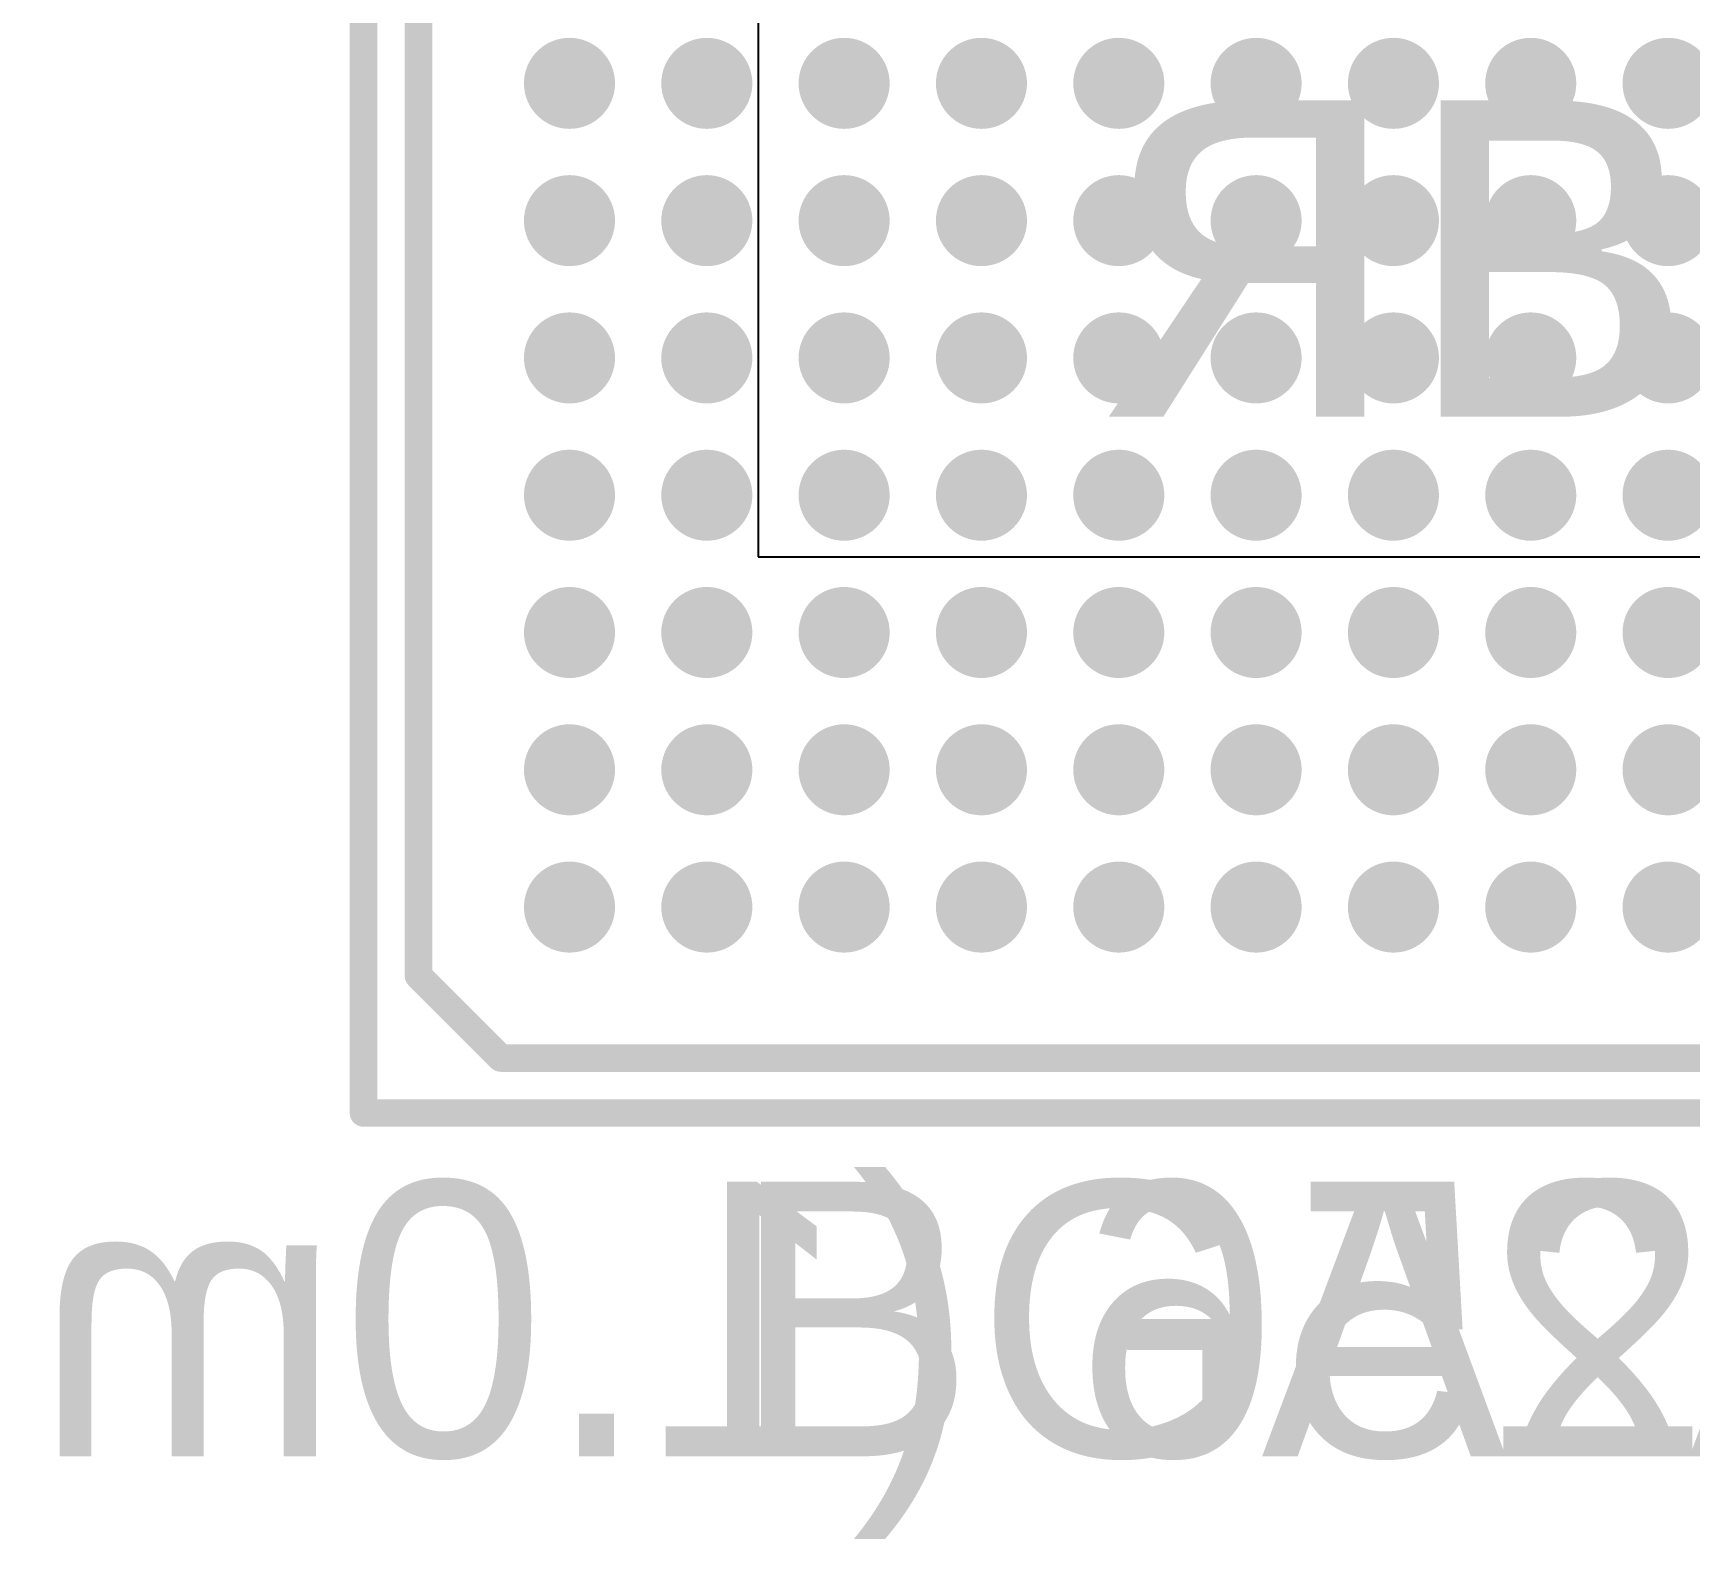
# Model space of a CAD drawing. Header units: millimetres. Extents: x 169 to 355, y 129 to 253.
# Drawn here: x 272.59 to 284.66, y 206.9 to 217.87 of the extents above; entities that cross this region are included whole.
import ezdxf

# ---------------------------------------------------------------- set-up
doc = ezdxf.new("R2010")
doc.units = ezdxf.units.MM
for name, color, linetype in [('BottomLayer', 5, 'Continuous'), ('BottomOverlay', 54, 'Continuous'), ('BottomPaste', 16, 'Continuous'), ('BottomSolder', 6, 'Continuous'), ('InternalPlane1', 76, 'Continuous'), ('Mechanical1', 6, 'Continuous'), ('Mechanical15', 56, 'Continuous'), ('TopLayer', 1, 'Continuous'), ('TopOverlay', 2, 'Continuous'), ('TopPaste', 8, 'Continuous'), ('TopSolder', 216, 'Continuous')]:
    doc.layers.add(name, color=color, linetype=linetype)

# ---------------------------------------------------------------- blocks, each defined once
blk = doc.blocks.new('BGA256_B_1378')
at = {"layer": 'BottomLayer', "const_width": 0.22999954}
for points in [[(-0.6149975, 7.500000239999999, 1), (-0.3850005, 7.500000239999999, 1)], [(0.38499034, 7.500000239999999, 1), (0.61498734, 7.500000239999999, 1)], [(1.3849985, 7.500000239999999, 1), (1.6149955, 7.500000239999999, 1)], [(2.38498634, 7.500000239999999, 1), (2.61498334, 7.500000239999999, 1)], [(3.3849945, 7.500000239999999, 1), (3.6149915, 7.500000239999999, 1)], [(4.38500266, 7.500000239999999, 1), (4.61499966, 7.500000239999999, 1)], [(5.3849905, 7.500000239999999, 1), (5.6149875, 7.500000239999999, 1)], [(6.38499866, 7.500000239999999, 1), (6.61499566, 7.500000239999999, 1)], [(7.384986499999999, 7.500000239999999, 1), (7.614983499999999, 7.500000239999999, 1)], [(-0.61500258, 6.4999997, 1), (-0.38500558, 6.4999997, 1)], [(0.38500558, 6.4999997, 1), (0.61500258, 6.4999997, 1)], [(1.38499342, 6.4999997, 1), (1.61499042, 6.4999997, 1)], [(2.38500158, 6.4999997, 1), (2.61499858, 6.4999997, 1)], [(3.38500974, 6.4999997, 1), (3.61500674, 6.4999997, 1)], [(4.384997579999999, 6.4999997, 1), (4.614994579999999, 6.4999997, 1)], [(5.38500574, 6.4999997, 1), (5.61500274, 6.4999997, 1)], [(6.38499358, 6.4999997, 1), (6.61499058, 6.4999997, 1)], [(7.38500174, 6.4999997, 1), (7.61499874, 6.4999997, 1)], [(-0.61500258, 5.49999916, 1), (-0.38500558, 5.49999916, 1)], [(0.38499542, 5.49999916, 1), (0.61499242, 5.49999916, 1)], [(1.38499342, 5.49999916, 1), (1.61499042, 5.49999916, 1)], [(2.38499142, 5.49999916, 1), (2.61498842, 5.49999916, 1)], [(3.38499958, 5.49999916, 1), (3.61499658, 5.49999916, 1)], [(4.38500774, 5.49999916, 1), (4.61500474, 5.49999916, 1)], [(5.38499558, 5.49999916, 1), (5.61499258, 5.49999916, 1)], [(6.385003739999999, 5.49999916, 1), (6.615000739999999, 5.49999916, 1)], [(7.384991579999999, 5.49999916, 1), (7.614988579999999, 5.49999916, 1)], [(-0.61500258, 4.50000116, 1), (-0.38500558, 4.50000116, 1)], [(0.38499542, 4.50000116, 1), (0.61499242, 4.50000116, 1)], [(1.38499342, 4.50000116, 1), (1.61499042, 4.50000116, 1)], [(2.38500158, 4.50000116, 1), (2.61499858, 4.50000116, 1)], [(3.38499958, 4.50000116, 1), (3.61499658, 4.50000116, 1)], [(4.384997579999999, 4.50000116, 1), (4.614994579999999, 4.50000116, 1)], [(5.38499558, 4.50000116, 1), (5.61499258, 4.50000116, 1)], [(6.38499358, 4.50000116, 1), (6.61499058, 4.50000116, 1)], [(7.384991579999999, 4.50000116, 1), (7.614988579999999, 4.50000116, 1)], [(-0.61499242, 3.50000062, 1), (-0.38499542, 3.50000062, 1)], [(0.38500558, 3.50000062, 1), (0.61500258, 3.50000062, 1)], [(1.38500358, 3.50000062, 1), (1.61500058, 3.50000062, 1)], [(2.38500158, 3.50000062, 1), (2.61499858, 3.50000062, 1)], [(3.38500974, 3.50000062, 1), (3.61500674, 3.50000062, 1)], [(4.38500774, 3.50000062, 1), (4.61500474, 3.50000062, 1)], [(5.38500574, 3.50000062, 1), (5.61500274, 3.50000062, 1)], [(6.385003739999999, 3.50000062, 1), (6.615000739999999, 3.50000062, 1)], [(7.38500174, 3.50000062, 1), (7.61499874, 3.50000062, 1)], [(-0.61499242, 2.50000008, 1), (-0.38499542, 2.50000008, 1)], [(0.38500558, 2.50000008, 1), (0.61500258, 2.50000008, 1)], [(1.38500358, 2.50000008, 1), (1.61500058, 2.50000008, 1)], [(2.38500158, 2.50000008, 1), (2.61499858, 2.50000008, 1)], [(3.38499958, 2.50000008, 1), (3.61499658, 2.50000008, 1)], [(4.38500774, 2.50000008, 1), (4.61500474, 2.50000008, 1)], [(5.38500574, 2.50000008, 1), (5.61500274, 2.50000008, 1)], [(6.385003739999999, 2.50000008, 1), (6.615000739999999, 2.50000008, 1)], [(7.38500174, 2.50000008, 1), (7.61499874, 2.50000008, 1)], [(-0.61500258, 1.49999954, 1), (-0.38500558, 1.49999954, 1)], [(0.38500558, 1.49999954, 1), (0.61500258, 1.49999954, 1)], [(1.38500358, 1.49999954, 1), (1.61500058, 1.49999954, 1)], [(2.38500158, 1.49999954, 1), (2.61499858, 1.49999954, 1)], [(3.38499958, 1.49999954, 1), (3.61499658, 1.49999954, 1)], [(4.384997579999999, 1.49999954, 1), (4.614994579999999, 1.49999954, 1)], [(5.38500574, 1.49999954, 1), (5.61500274, 1.49999954, 1)], [(6.385003739999999, 1.49999954, 1), (6.615000739999999, 1.49999954, 1)], [(7.38500174, 1.49999954, 1), (7.61499874, 1.49999954, 1)]]:
    blk.add_lwpolyline(points, format="xyb", close=True, dxfattribs=at)
at = {"layer": 'BottomOverlay', "const_width": 0.1999996}
for points in [[(7.999999239999999, 8.60000058), (-7.999999239999999, 8.60000058)], [(8.60000058, 7.999999239999999), (7.999999239999999, 8.60000058)], [(8.60000058, 7.999999239999999), (8.60000058, -7.999999239999999)]]:
    blk.add_lwpolyline(points, dxfattribs=at)
at = {"layer": 'BottomOverlay', "const_width": 0.0999998}
for points in [[(7.94999934, 8.60000058, 1), (8.049999139999999, 8.60000058, 1)], [(7.94999934, 8.60000058, 1), (8.049999139999999, 8.60000058, 1)], [(8.55000068, 7.999999239999999, 1), (8.65000048, 7.999999239999999, 1)], [(8.55000068, 7.999999239999999, 1), (8.65000048, 7.999999239999999, 1)]]:
    blk.add_lwpolyline(points, format="xyb", close=True, dxfattribs=at)
at = {"layer": 'BottomPaste', "const_width": 0.22999954}
for points in [[(-0.6149975, 7.500000239999999, 1), (-0.3850005, 7.500000239999999, 1)], [(0.38499034, 7.500000239999999, 1), (0.61498734, 7.500000239999999, 1)], [(1.3849985, 7.500000239999999, 1), (1.6149955, 7.500000239999999, 1)], [(2.38498634, 7.500000239999999, 1), (2.61498334, 7.500000239999999, 1)], [(3.3849945, 7.500000239999999, 1), (3.6149915, 7.500000239999999, 1)], [(4.38500266, 7.500000239999999, 1), (4.61499966, 7.500000239999999, 1)], [(5.3849905, 7.500000239999999, 1), (5.6149875, 7.500000239999999, 1)], [(6.38499866, 7.500000239999999, 1), (6.61499566, 7.500000239999999, 1)], [(7.384986499999999, 7.500000239999999, 1), (7.614983499999999, 7.500000239999999, 1)], [(-0.61500258, 6.4999997, 1), (-0.38500558, 6.4999997, 1)], [(0.38500558, 6.4999997, 1), (0.61500258, 6.4999997, 1)], [(1.38499342, 6.4999997, 1), (1.61499042, 6.4999997, 1)], [(2.38500158, 6.4999997, 1), (2.61499858, 6.4999997, 1)], [(3.38500974, 6.4999997, 1), (3.61500674, 6.4999997, 1)], [(4.384997579999999, 6.4999997, 1), (4.614994579999999, 6.4999997, 1)], [(5.38500574, 6.4999997, 1), (5.61500274, 6.4999997, 1)], [(6.38499358, 6.4999997, 1), (6.61499058, 6.4999997, 1)], [(7.38500174, 6.4999997, 1), (7.61499874, 6.4999997, 1)], [(-0.61500258, 5.49999916, 1), (-0.38500558, 5.49999916, 1)], [(0.38499542, 5.49999916, 1), (0.61499242, 5.49999916, 1)], [(1.38499342, 5.49999916, 1), (1.61499042, 5.49999916, 1)], [(2.38499142, 5.49999916, 1), (2.61498842, 5.49999916, 1)], [(3.38499958, 5.49999916, 1), (3.61499658, 5.49999916, 1)], [(4.38500774, 5.49999916, 1), (4.61500474, 5.49999916, 1)], [(5.38499558, 5.49999916, 1), (5.61499258, 5.49999916, 1)], [(6.385003739999999, 5.49999916, 1), (6.615000739999999, 5.49999916, 1)], [(7.384991579999999, 5.49999916, 1), (7.614988579999999, 5.49999916, 1)], [(-0.61500258, 4.50000116, 1), (-0.38500558, 4.50000116, 1)], [(0.38499542, 4.50000116, 1), (0.61499242, 4.50000116, 1)], [(1.38499342, 4.50000116, 1), (1.61499042, 4.50000116, 1)], [(2.38500158, 4.50000116, 1), (2.61499858, 4.50000116, 1)], [(3.38499958, 4.50000116, 1), (3.61499658, 4.50000116, 1)], [(4.384997579999999, 4.50000116, 1), (4.614994579999999, 4.50000116, 1)], [(5.38499558, 4.50000116, 1), (5.61499258, 4.50000116, 1)], [(6.38499358, 4.50000116, 1), (6.61499058, 4.50000116, 1)], [(7.384991579999999, 4.50000116, 1), (7.614988579999999, 4.50000116, 1)], [(-0.61499242, 3.50000062, 1), (-0.38499542, 3.50000062, 1)], [(0.38500558, 3.50000062, 1), (0.61500258, 3.50000062, 1)], [(1.38500358, 3.50000062, 1), (1.61500058, 3.50000062, 1)], [(2.38500158, 3.50000062, 1), (2.61499858, 3.50000062, 1)], [(3.38500974, 3.50000062, 1), (3.61500674, 3.50000062, 1)], [(4.38500774, 3.50000062, 1), (4.61500474, 3.50000062, 1)], [(5.38500574, 3.50000062, 1), (5.61500274, 3.50000062, 1)], [(6.385003739999999, 3.50000062, 1), (6.615000739999999, 3.50000062, 1)], [(7.38500174, 3.50000062, 1), (7.61499874, 3.50000062, 1)], [(-0.61499242, 2.50000008, 1), (-0.38499542, 2.50000008, 1)], [(0.38500558, 2.50000008, 1), (0.61500258, 2.50000008, 1)], [(1.38500358, 2.50000008, 1), (1.61500058, 2.50000008, 1)], [(2.38500158, 2.50000008, 1), (2.61499858, 2.50000008, 1)], [(3.38499958, 2.50000008, 1), (3.61499658, 2.50000008, 1)], [(4.38500774, 2.50000008, 1), (4.61500474, 2.50000008, 1)], [(5.38500574, 2.50000008, 1), (5.61500274, 2.50000008, 1)], [(6.385003739999999, 2.50000008, 1), (6.615000739999999, 2.50000008, 1)], [(7.38500174, 2.50000008, 1), (7.61499874, 2.50000008, 1)], [(-0.61500258, 1.49999954, 1), (-0.38500558, 1.49999954, 1)], [(0.38500558, 1.49999954, 1), (0.61500258, 1.49999954, 1)], [(1.38500358, 1.49999954, 1), (1.61500058, 1.49999954, 1)], [(2.38500158, 1.49999954, 1), (2.61499858, 1.49999954, 1)], [(3.38499958, 1.49999954, 1), (3.61499658, 1.49999954, 1)], [(4.384997579999999, 1.49999954, 1), (4.614994579999999, 1.49999954, 1)], [(5.38500574, 1.49999954, 1), (5.61500274, 1.49999954, 1)], [(6.385003739999999, 1.49999954, 1), (6.615000739999999, 1.49999954, 1)], [(7.38500174, 1.49999954, 1), (7.61499874, 1.49999954, 1)]]:
    blk.add_lwpolyline(points, format="xyb", close=True, dxfattribs=at)
at = {"layer": 'BottomSolder', "const_width": 0.33159954}
for points in [[(-0.6657974999999999, 7.500000239999999, 1), (-0.3342005, 7.500000239999999, 1)], [(0.33419034, 7.500000239999999, 1), (0.66578734, 7.500000239999999, 1)], [(1.3341985, 7.500000239999999, 1), (1.6657955, 7.500000239999999, 1)], [(2.33418634, 7.500000239999999, 1), (2.66578334, 7.500000239999999, 1)], [(3.3341945, 7.500000239999999, 1), (3.6657915, 7.500000239999999, 1)], [(4.33420266, 7.500000239999999, 1), (4.665799659999999, 7.500000239999999, 1)], [(5.3341905, 7.500000239999999, 1), (5.6657875, 7.500000239999999, 1)], [(6.334198659999999, 7.500000239999999, 1), (6.66579566, 7.500000239999999, 1)], [(7.334186499999999, 7.500000239999999, 1), (7.6657835, 7.500000239999999, 1)], [(-0.6658025799999999, 6.4999997, 1), (-0.33420558, 6.4999997, 1)], [(0.33420558, 6.4999997, 1), (0.6658025799999999, 6.4999997, 1)], [(1.33419342, 6.4999997, 1), (1.66579042, 6.4999997, 1)], [(2.33420158, 6.4999997, 1), (2.66579858, 6.4999997, 1)], [(3.33420974, 6.4999997, 1), (3.66580674, 6.4999997, 1)], [(4.33419758, 6.4999997, 1), (4.66579458, 6.4999997, 1)], [(5.33420574, 6.4999997, 1), (5.665802739999999, 6.4999997, 1)], [(6.33419358, 6.4999997, 1), (6.665790579999999, 6.4999997, 1)], [(7.334201739999999, 6.4999997, 1), (7.66579874, 6.4999997, 1)], [(-0.6658025799999999, 5.49999916, 1), (-0.33420558, 5.49999916, 1)], [(0.33419542, 5.49999916, 1), (0.6657924199999999, 5.49999916, 1)], [(1.33419342, 5.49999916, 1), (1.66579042, 5.49999916, 1)], [(2.33419142, 5.49999916, 1), (2.66578842, 5.49999916, 1)], [(3.33419958, 5.49999916, 1), (3.66579658, 5.49999916, 1)], [(4.33420774, 5.49999916, 1), (4.66580474, 5.49999916, 1)], [(5.334195579999999, 5.49999916, 1), (5.66579258, 5.49999916, 1)], [(6.33420374, 5.49999916, 1), (6.66580074, 5.49999916, 1)], [(7.33419158, 5.49999916, 1), (7.665788579999999, 5.49999916, 1)], [(-0.6658025799999999, 4.50000116, 1), (-0.33420558, 4.50000116, 1)], [(0.33419542, 4.50000116, 1), (0.6657924199999999, 4.50000116, 1)], [(1.33419342, 4.50000116, 1), (1.66579042, 4.50000116, 1)], [(2.33420158, 4.50000116, 1), (2.66579858, 4.50000116, 1)], [(3.33419958, 4.50000116, 1), (3.66579658, 4.50000116, 1)], [(4.33419758, 4.50000116, 1), (4.66579458, 4.50000116, 1)], [(5.334195579999999, 4.50000116, 1), (5.66579258, 4.50000116, 1)], [(6.33419358, 4.50000116, 1), (6.665790579999999, 4.50000116, 1)], [(7.33419158, 4.50000116, 1), (7.665788579999999, 4.50000116, 1)], [(-0.6657924199999999, 3.50000062, 1), (-0.33419542, 3.50000062, 1)], [(0.33420558, 3.50000062, 1), (0.6658025799999999, 3.50000062, 1)], [(1.33420358, 3.50000062, 1), (1.66580058, 3.50000062, 1)], [(2.33420158, 3.50000062, 1), (2.66579858, 3.50000062, 1)], [(3.33420974, 3.50000062, 1), (3.66580674, 3.50000062, 1)], [(4.33420774, 3.50000062, 1), (4.66580474, 3.50000062, 1)], [(5.33420574, 3.50000062, 1), (5.665802739999999, 3.50000062, 1)], [(6.33420374, 3.50000062, 1), (6.66580074, 3.50000062, 1)], [(7.334201739999999, 3.50000062, 1), (7.66579874, 3.50000062, 1)], [(-0.6657924199999999, 2.50000008, 1), (-0.33419542, 2.50000008, 1)], [(0.33420558, 2.50000008, 1), (0.6658025799999999, 2.50000008, 1)], [(1.33420358, 2.50000008, 1), (1.66580058, 2.50000008, 1)], [(2.33420158, 2.50000008, 1), (2.66579858, 2.50000008, 1)], [(3.33419958, 2.50000008, 1), (3.66579658, 2.50000008, 1)], [(4.33420774, 2.50000008, 1), (4.66580474, 2.50000008, 1)], [(5.33420574, 2.50000008, 1), (5.665802739999999, 2.50000008, 1)], [(6.33420374, 2.50000008, 1), (6.66580074, 2.50000008, 1)], [(7.334201739999999, 2.50000008, 1), (7.66579874, 2.50000008, 1)], [(-0.6658025799999999, 1.49999954, 1), (-0.33420558, 1.49999954, 1)], [(0.33420558, 1.49999954, 1), (0.6658025799999999, 1.49999954, 1)], [(1.33420358, 1.49999954, 1), (1.66580058, 1.49999954, 1)], [(2.33420158, 1.49999954, 1), (2.66579858, 1.49999954, 1)], [(3.33419958, 1.49999954, 1), (3.66579658, 1.49999954, 1)], [(4.33419758, 1.49999954, 1), (4.66579458, 1.49999954, 1)], [(5.33420574, 1.49999954, 1), (5.665802739999999, 1.49999954, 1)], [(6.33420374, 1.49999954, 1), (6.66580074, 1.49999954, 1)], [(7.334201739999999, 1.49999954, 1), (7.66579874, 1.49999954, 1)]]:
    blk.add_lwpolyline(points, format="xyb", close=True, dxfattribs=at)
at = {"layer": 'Mechanical1', "const_width": 0.1999996}
for points in [[(7.999999239999999, 8.60000058), (-7.999999239999999, 8.60000058)], [(8.60000058, 7.999999239999999), (7.999999239999999, 8.60000058)], [(8.60000058, 7.999999239999999), (8.60000058, -7.999999239999999)]]:
    blk.add_lwpolyline(points, dxfattribs=at)
at = {"layer": 'Mechanical1', "const_width": 0.0999998}
for points in [[(7.94999934, 8.60000058, 1), (8.049999139999999, 8.60000058, 1)], [(7.94999934, 8.60000058, 1), (8.049999139999999, 8.60000058, 1)], [(8.55000068, 7.999999239999999, 1), (8.65000048, 7.999999239999999, 1)], [(8.55000068, 7.999999239999999, 1), (8.65000048, 7.999999239999999, 1)]]:
    blk.add_lwpolyline(points, format="xyb", close=True, dxfattribs=at)
at = {"layer": 'Mechanical15', "const_width": 0.1999996}
for points in [[(8.99999978, 8.99999978), (-8.99999978, 8.99999978)], [(8.99999978, 8.99999978), (8.99999978, -8.99999978)]]:
    blk.add_lwpolyline(points, dxfattribs=at)
at = {"layer": 'Mechanical15', "const_width": 0.0999998}
blk.add_lwpolyline([(8.94999988, 8.99999978, 1), (9.049999679999999, 8.99999978, 1)], format="xyb", close=True, dxfattribs=at)
blk.add_lwpolyline([(8.94999988, 8.99999978, 1), (9.049999679999999, 8.99999978, 1)], format="xyb", close=True, dxfattribs=at)
blk = doc.blocks.new('BGA256_1607')
at = {"layer": 'Mechanical1', "const_width": 0.1999996}
for points in [[(-8.60000058, -7.999999239999999), (-8.60000058, 8.59997772)], [(-8.60000058, -7.999999239999999), (-7.999999239999999, -8.60000058)], [(-7.999999239999999, -8.60000058), (7.999999239999999, -8.60000058)]]:
    blk.add_lwpolyline(points, dxfattribs=at)
at = {"layer": 'Mechanical1', "const_width": 0.0999998}
for points in [[(-8.65000048, -7.999999239999999, 1), (-8.55000068, -7.999999239999999, 1)], [(-8.65000048, -7.999999239999999, 1), (-8.55000068, -7.999999239999999, 1)], [(-8.049999139999999, -8.60000058, 1), (-7.94999934, -8.60000058, 1)], [(-8.049999139999999, -8.60000058, 1), (-7.94999934, -8.60000058, 1)]]:
    blk.add_lwpolyline(points, format="xyb", close=True, dxfattribs=at)
at = {"layer": 'Mechanical15', "const_width": 0.1999996}
for points in [[(-8.99999978, -8.99999978), (-8.99999978, 8.99999978)], [(-8.99999978, -8.99999978), (8.99999978, -8.99999978)]]:
    blk.add_lwpolyline(points, dxfattribs=at)
at = {"layer": 'Mechanical15', "const_width": 0.0999998}
blk.add_lwpolyline([(-9.049999679999999, -8.99999978, 1), (-8.94999988, -8.99999978, 1)], format="xyb", close=True, dxfattribs=at)
blk.add_lwpolyline([(-9.049999679999999, -8.99999978, 1), (-8.94999988, -8.99999978, 1)], format="xyb", close=True, dxfattribs=at)
at = {"layer": 'TopLayer', "const_width": 0.22999954}
for points in [[(-7.61499874, -1.49999954, 1), (-7.38500174, -1.49999954, 1)], [(-6.615000739999999, -1.49999954, 1), (-6.385003739999999, -1.49999954, 1)], [(-5.61500274, -1.49999954, 1), (-5.38500574, -1.49999954, 1)], [(-4.614994579999999, -1.49999954, 1), (-4.384997579999999, -1.49999954, 1)], [(-3.61499658, -1.49999954, 1), (-3.38499958, -1.49999954, 1)], [(-2.61499858, -1.49999954, 1), (-2.38500158, -1.49999954, 1)], [(-1.61500058, -1.49999954, 1), (-1.38500358, -1.49999954, 1)], [(-0.61500258, -1.49999954, 1), (-0.38500558, -1.49999954, 1)], [(0.38500558, -1.49999954, 1), (0.61500258, -1.49999954, 1)], [(-7.61499874, -2.50000008, 1), (-7.38500174, -2.50000008, 1)], [(-6.615000739999999, -2.50000008, 1), (-6.385003739999999, -2.50000008, 1)], [(-5.61499258, -2.50000008, 1), (-5.38499558, -2.50000008, 1)], [(-4.614994579999999, -2.50000008, 1), (-4.384997579999999, -2.50000008, 1)], [(-3.61499658, -2.50000008, 1), (-3.38499958, -2.50000008, 1)], [(-2.61499858, -2.50000008, 1), (-2.38500158, -2.50000008, 1)], [(-1.61500058, -2.50000008, 1), (-1.38500358, -2.50000008, 1)], [(-0.61499242, -2.50000008, 1), (-0.38499542, -2.50000008, 1)], [(0.38500558, -2.50000008, 1), (0.61500258, -2.50000008, 1)], [(-7.61499874, -3.50000062, 1), (-7.38500174, -3.50000062, 1)], [(-6.61499058, -3.50000062, 1), (-6.38499358, -3.50000062, 1)], [(-5.61499258, -3.50000062, 1), (-5.38499558, -3.50000062, 1)], [(-4.614994579999999, -3.50000062, 1), (-4.384997579999999, -3.50000062, 1)], [(-3.61499658, -3.50000062, 1), (-3.38499958, -3.50000062, 1)], [(-2.61499858, -3.50000062, 1), (-2.38500158, -3.50000062, 1)], [(-1.61499042, -3.50000062, 1), (-1.38499342, -3.50000062, 1)], [(-0.61499242, -3.50000062, 1), (-0.38499542, -3.50000062, 1)], [(0.38500558, -3.50000062, 1), (0.61500258, -3.50000062, 1)], [(-7.61499874, -4.50000116, 1), (-7.38500174, -4.50000116, 1)], [(-6.615000739999999, -4.50000116, 1), (-6.385003739999999, -4.50000116, 1)], [(-5.61500274, -4.50000116, 1), (-5.38500574, -4.50000116, 1)], [(-4.61500474, -4.50000116, 1), (-4.38500774, -4.50000116, 1)], [(-3.61500674, -4.50000116, 1), (-3.38500974, -4.50000116, 1)], [(-2.61499858, -4.50000116, 1), (-2.38500158, -4.50000116, 1)], [(-1.61500058, -4.50000116, 1), (-1.38500358, -4.50000116, 1)], [(-0.61500258, -4.50000116, 1), (-0.38500558, -4.50000116, 1)], [(0.38499542, -4.50000116, 1), (0.61499242, -4.50000116, 1)], [(-7.61499874, -5.49999916, 1), (-7.38500174, -5.49999916, 1)], [(-6.615000739999999, -5.49999916, 1), (-6.385003739999999, -5.49999916, 1)], [(-5.61500274, -5.49999916, 1), (-5.38500574, -5.49999916, 1)], [(-4.61500474, -5.49999916, 1), (-4.38500774, -5.49999916, 1)], [(-3.61500674, -5.49999916, 1), (-3.38500974, -5.49999916, 1)], [(-2.61499858, -5.49999916, 1), (-2.38500158, -5.49999916, 1)], [(-1.61500058, -5.49999916, 1), (-1.38500358, -5.49999916, 1)], [(-0.61500258, -5.49999916, 1), (-0.38500558, -5.49999916, 1)], [(0.38499542, -5.49999916, 1), (0.61499242, -5.49999916, 1)], [(-7.61499874, -6.4999997, 1), (-7.38500174, -6.4999997, 1)], [(-6.61499058, -6.4999997, 1), (-6.38499358, -6.4999997, 1)], [(-5.61500274, -6.4999997, 1), (-5.38500574, -6.4999997, 1)], [(-4.614994579999999, -6.4999997, 1), (-4.384997579999999, -6.4999997, 1)], [(-3.61500674, -6.4999997, 1), (-3.38500974, -6.4999997, 1)], [(-2.61499858, -6.4999997, 1), (-2.38500158, -6.4999997, 1)], [(-1.61499042, -6.4999997, 1), (-1.38499342, -6.4999997, 1)], [(-0.61500258, -6.4999997, 1), (-0.38500558, -6.4999997, 1)], [(0.38500558, -6.4999997, 1), (0.61500258, -6.4999997, 1)], [(-7.61501398, -7.500000239999999, 1), (-7.38501698, -7.500000239999999, 1)], [(-6.615005819999999, -7.500000239999999, 1), (-6.385008819999999, -7.500000239999999, 1)], [(-5.614997659999999, -7.500000239999999, 1), (-5.385000659999999, -7.500000239999999, 1)], [(-4.61500982, -7.500000239999999, 1), (-4.38501282, -7.500000239999999, 1)], [(-3.61500166, -7.500000239999999, 1), (-3.38500466, -7.500000239999999, 1)], [(-2.61501382, -7.500000239999999, 1), (-2.38501682, -7.500000239999999, 1)], [(-1.61500566, -7.500000239999999, 1), (-1.38500866, -7.500000239999999, 1)], [(-0.6149975, -7.500000239999999, 1), (-0.3850005, -7.500000239999999, 1)], [(0.38499034, -7.500000239999999, 1), (0.61498734, -7.500000239999999, 1)]]:
    blk.add_lwpolyline(points, format="xyb", close=True, dxfattribs=at)
at = {"layer": 'TopOverlay', "const_width": 0.1999996}
for points in [[(-8.60000058, -7.999999239999999), (-8.60000058, 8.60000058)], [(-8.60000058, -7.999999239999999), (-7.999999239999999, -8.60000058)], [(-7.999999239999999, -8.60000058), (7.999999239999999, -8.60000058)]]:
    blk.add_lwpolyline(points, dxfattribs=at)
at = {"layer": 'TopOverlay', "const_width": 0.0999998}
for points in [[(-8.65000048, -7.999999239999999, 1), (-8.55000068, -7.999999239999999, 1)], [(-8.65000048, -7.999999239999999, 1), (-8.55000068, -7.999999239999999, 1)], [(-8.049999139999999, -8.60000058, 1), (-7.94999934, -8.60000058, 1)], [(-8.049999139999999, -8.60000058, 1), (-7.94999934, -8.60000058, 1)]]:
    blk.add_lwpolyline(points, format="xyb", close=True, dxfattribs=at)
at = {"layer": 'TopPaste', "const_width": 0.22999954}
for points in [[(-7.61499874, -1.49999954, 1), (-7.38500174, -1.49999954, 1)], [(-6.615000739999999, -1.49999954, 1), (-6.385003739999999, -1.49999954, 1)], [(-5.61500274, -1.49999954, 1), (-5.38500574, -1.49999954, 1)], [(-4.614994579999999, -1.49999954, 1), (-4.384997579999999, -1.49999954, 1)], [(-3.61499658, -1.49999954, 1), (-3.38499958, -1.49999954, 1)], [(-2.61499858, -1.49999954, 1), (-2.38500158, -1.49999954, 1)], [(-1.61500058, -1.49999954, 1), (-1.38500358, -1.49999954, 1)], [(-0.61500258, -1.49999954, 1), (-0.38500558, -1.49999954, 1)], [(0.38500558, -1.49999954, 1), (0.61500258, -1.49999954, 1)], [(-7.61499874, -2.50000008, 1), (-7.38500174, -2.50000008, 1)], [(-6.615000739999999, -2.50000008, 1), (-6.385003739999999, -2.50000008, 1)], [(-5.61499258, -2.50000008, 1), (-5.38499558, -2.50000008, 1)], [(-4.614994579999999, -2.50000008, 1), (-4.384997579999999, -2.50000008, 1)], [(-3.61499658, -2.50000008, 1), (-3.38499958, -2.50000008, 1)], [(-2.61499858, -2.50000008, 1), (-2.38500158, -2.50000008, 1)], [(-1.61500058, -2.50000008, 1), (-1.38500358, -2.50000008, 1)], [(-0.61499242, -2.50000008, 1), (-0.38499542, -2.50000008, 1)], [(0.38500558, -2.50000008, 1), (0.61500258, -2.50000008, 1)], [(-7.61499874, -3.50000062, 1), (-7.38500174, -3.50000062, 1)], [(-6.61499058, -3.50000062, 1), (-6.38499358, -3.50000062, 1)], [(-5.61499258, -3.50000062, 1), (-5.38499558, -3.50000062, 1)], [(-4.614994579999999, -3.50000062, 1), (-4.384997579999999, -3.50000062, 1)], [(-3.61499658, -3.50000062, 1), (-3.38499958, -3.50000062, 1)], [(-2.61499858, -3.50000062, 1), (-2.38500158, -3.50000062, 1)], [(-1.61499042, -3.50000062, 1), (-1.38499342, -3.50000062, 1)], [(-0.61499242, -3.50000062, 1), (-0.38499542, -3.50000062, 1)], [(0.38500558, -3.50000062, 1), (0.61500258, -3.50000062, 1)], [(-7.61499874, -4.50000116, 1), (-7.38500174, -4.50000116, 1)], [(-6.615000739999999, -4.50000116, 1), (-6.385003739999999, -4.50000116, 1)], [(-5.61500274, -4.50000116, 1), (-5.38500574, -4.50000116, 1)], [(-4.61500474, -4.50000116, 1), (-4.38500774, -4.50000116, 1)], [(-3.61500674, -4.50000116, 1), (-3.38500974, -4.50000116, 1)], [(-2.61499858, -4.50000116, 1), (-2.38500158, -4.50000116, 1)], [(-1.61500058, -4.50000116, 1), (-1.38500358, -4.50000116, 1)], [(-0.61500258, -4.50000116, 1), (-0.38500558, -4.50000116, 1)], [(0.38499542, -4.50000116, 1), (0.61499242, -4.50000116, 1)], [(-7.61499874, -5.49999916, 1), (-7.38500174, -5.49999916, 1)], [(-6.615000739999999, -5.49999916, 1), (-6.385003739999999, -5.49999916, 1)], [(-5.61500274, -5.49999916, 1), (-5.38500574, -5.49999916, 1)], [(-4.61500474, -5.49999916, 1), (-4.38500774, -5.49999916, 1)], [(-3.61500674, -5.49999916, 1), (-3.38500974, -5.49999916, 1)], [(-2.61499858, -5.49999916, 1), (-2.38500158, -5.49999916, 1)], [(-1.61500058, -5.49999916, 1), (-1.38500358, -5.49999916, 1)], [(-0.61500258, -5.49999916, 1), (-0.38500558, -5.49999916, 1)], [(0.38499542, -5.49999916, 1), (0.61499242, -5.49999916, 1)], [(-7.61499874, -6.4999997, 1), (-7.38500174, -6.4999997, 1)], [(-6.61499058, -6.4999997, 1), (-6.38499358, -6.4999997, 1)], [(-5.61500274, -6.4999997, 1), (-5.38500574, -6.4999997, 1)], [(-4.614994579999999, -6.4999997, 1), (-4.384997579999999, -6.4999997, 1)], [(-3.61500674, -6.4999997, 1), (-3.38500974, -6.4999997, 1)], [(-2.61499858, -6.4999997, 1), (-2.38500158, -6.4999997, 1)], [(-1.61499042, -6.4999997, 1), (-1.38499342, -6.4999997, 1)], [(-0.61500258, -6.4999997, 1), (-0.38500558, -6.4999997, 1)], [(0.38500558, -6.4999997, 1), (0.61500258, -6.4999997, 1)], [(-7.61501398, -7.500000239999999, 1), (-7.38501698, -7.500000239999999, 1)], [(-6.615005819999999, -7.500000239999999, 1), (-6.385008819999999, -7.500000239999999, 1)], [(-5.614997659999999, -7.500000239999999, 1), (-5.385000659999999, -7.500000239999999, 1)], [(-4.61500982, -7.500000239999999, 1), (-4.38501282, -7.500000239999999, 1)], [(-3.61500166, -7.500000239999999, 1), (-3.38500466, -7.500000239999999, 1)], [(-2.61501382, -7.500000239999999, 1), (-2.38501682, -7.500000239999999, 1)], [(-1.61500566, -7.500000239999999, 1), (-1.38500866, -7.500000239999999, 1)], [(-0.6149975, -7.500000239999999, 1), (-0.3850005, -7.500000239999999, 1)], [(0.38499034, -7.500000239999999, 1), (0.61498734, -7.500000239999999, 1)]]:
    blk.add_lwpolyline(points, format="xyb", close=True, dxfattribs=at)
at = {"layer": 'TopSolder', "const_width": 0.33159954}
for points in [[(-7.66579874, -1.49999954, 1), (-7.334201739999999, -1.49999954, 1)], [(-6.66580074, -1.49999954, 1), (-6.33420374, -1.49999954, 1)], [(-5.665802739999999, -1.49999954, 1), (-5.33420574, -1.49999954, 1)], [(-4.66579458, -1.49999954, 1), (-4.33419758, -1.49999954, 1)], [(-3.66579658, -1.49999954, 1), (-3.33419958, -1.49999954, 1)], [(-2.66579858, -1.49999954, 1), (-2.33420158, -1.49999954, 1)], [(-1.66580058, -1.49999954, 1), (-1.33420358, -1.49999954, 1)], [(-0.6658025799999999, -1.49999954, 1), (-0.33420558, -1.49999954, 1)], [(0.33420558, -1.49999954, 1), (0.6658025799999999, -1.49999954, 1)], [(-7.66579874, -2.50000008, 1), (-7.334201739999999, -2.50000008, 1)], [(-6.66580074, -2.50000008, 1), (-6.33420374, -2.50000008, 1)], [(-5.66579258, -2.50000008, 1), (-5.334195579999999, -2.50000008, 1)], [(-4.66579458, -2.50000008, 1), (-4.33419758, -2.50000008, 1)], [(-3.66579658, -2.50000008, 1), (-3.33419958, -2.50000008, 1)], [(-2.66579858, -2.50000008, 1), (-2.33420158, -2.50000008, 1)], [(-1.66580058, -2.50000008, 1), (-1.33420358, -2.50000008, 1)], [(-0.6657924199999999, -2.50000008, 1), (-0.33419542, -2.50000008, 1)], [(0.33420558, -2.50000008, 1), (0.6658025799999999, -2.50000008, 1)], [(-7.66579874, -3.50000062, 1), (-7.334201739999999, -3.50000062, 1)], [(-6.665790579999999, -3.50000062, 1), (-6.33419358, -3.50000062, 1)], [(-5.66579258, -3.50000062, 1), (-5.334195579999999, -3.50000062, 1)], [(-4.66579458, -3.50000062, 1), (-4.33419758, -3.50000062, 1)], [(-3.66579658, -3.50000062, 1), (-3.33419958, -3.50000062, 1)], [(-2.66579858, -3.50000062, 1), (-2.33420158, -3.50000062, 1)], [(-1.66579042, -3.50000062, 1), (-1.33419342, -3.50000062, 1)], [(-0.6657924199999999, -3.50000062, 1), (-0.33419542, -3.50000062, 1)], [(0.33420558, -3.50000062, 1), (0.6658025799999999, -3.50000062, 1)], [(-7.66579874, -4.50000116, 1), (-7.334201739999999, -4.50000116, 1)], [(-6.66580074, -4.50000116, 1), (-6.33420374, -4.50000116, 1)], [(-5.665802739999999, -4.50000116, 1), (-5.33420574, -4.50000116, 1)], [(-4.66580474, -4.50000116, 1), (-4.33420774, -4.50000116, 1)], [(-3.66580674, -4.50000116, 1), (-3.33420974, -4.50000116, 1)], [(-2.66579858, -4.50000116, 1), (-2.33420158, -4.50000116, 1)], [(-1.66580058, -4.50000116, 1), (-1.33420358, -4.50000116, 1)], [(-0.6658025799999999, -4.50000116, 1), (-0.33420558, -4.50000116, 1)], [(0.33419542, -4.50000116, 1), (0.6657924199999999, -4.50000116, 1)], [(-7.66579874, -5.49999916, 1), (-7.334201739999999, -5.49999916, 1)], [(-6.66580074, -5.49999916, 1), (-6.33420374, -5.49999916, 1)], [(-5.665802739999999, -5.49999916, 1), (-5.33420574, -5.49999916, 1)], [(-4.66580474, -5.49999916, 1), (-4.33420774, -5.49999916, 1)], [(-3.66580674, -5.49999916, 1), (-3.33420974, -5.49999916, 1)], [(-2.66579858, -5.49999916, 1), (-2.33420158, -5.49999916, 1)], [(-1.66580058, -5.49999916, 1), (-1.33420358, -5.49999916, 1)], [(-0.6658025799999999, -5.49999916, 1), (-0.33420558, -5.49999916, 1)], [(0.33419542, -5.49999916, 1), (0.6657924199999999, -5.49999916, 1)], [(-7.66579874, -6.4999997, 1), (-7.334201739999999, -6.4999997, 1)], [(-6.665790579999999, -6.4999997, 1), (-6.33419358, -6.4999997, 1)], [(-5.665802739999999, -6.4999997, 1), (-5.33420574, -6.4999997, 1)], [(-4.66579458, -6.4999997, 1), (-4.33419758, -6.4999997, 1)], [(-3.66580674, -6.4999997, 1), (-3.33420974, -6.4999997, 1)], [(-2.66579858, -6.4999997, 1), (-2.33420158, -6.4999997, 1)], [(-1.66579042, -6.4999997, 1), (-1.33419342, -6.4999997, 1)], [(-0.6658025799999999, -6.4999997, 1), (-0.33420558, -6.4999997, 1)], [(0.33420558, -6.4999997, 1), (0.6658025799999999, -6.4999997, 1)], [(-7.665813979999999, -7.500000239999999, 1), (-7.33421698, -7.500000239999999, 1)], [(-6.665805819999999, -7.500000239999999, 1), (-6.33420882, -7.500000239999999, 1)], [(-5.66579766, -7.500000239999999, 1), (-5.33420066, -7.500000239999999, 1)], [(-4.66580982, -7.500000239999999, 1), (-4.334212819999999, -7.500000239999999, 1)], [(-3.66580166, -7.500000239999999, 1), (-3.33420466, -7.500000239999999, 1)], [(-2.66581382, -7.500000239999999, 1), (-2.33421682, -7.500000239999999, 1)], [(-1.66580566, -7.500000239999999, 1), (-1.33420866, -7.500000239999999, 1)], [(-0.6657974999999999, -7.500000239999999, 1), (-0.3342005, -7.500000239999999, 1)], [(0.33419034, -7.500000239999999, 1), (0.66578734, -7.500000239999999, 1)]]:
    blk.add_lwpolyline(points, format="xyb", close=True, dxfattribs=at)

msp = doc.modelspace()

# ---------------------------------------------------------------- linework, layer by layer
at = {"layer": 'InternalPlane1'}
for p, q in [((277.87499924, 224.49999804), (277.87499924, 214.04999862)), ((277.87499924, 214.04999862), (290.04999902, 214.04999862))]:
    msp.add_line(p, q, dxfattribs=at)

# ---------------------------------------------------------------- block references
msp.add_blockref('BGA256_1607', (284.00000096, 218.99999888))
at = {"rotation": 180}
msp.add_blockref('BGA256_B_1378', (284.00000096, 218.99999888), dxfattribs=at)

# ---------------------------------------------------------------- texts
at = {"layer": 'BottomLayer', "text_generation_flag": 2}
msp.add_text('BGA256 (1.0mm)', height=2.00000108, dxfattribs=at).set_placement((290.30000106, 207.49999902))
at = {"layer": 'BottomSolder', "text_generation_flag": 2}
msp.add_text('BGA256 (1.0mm)', height=2.00000108, dxfattribs=at).set_placement((290.30000106, 207.49999902))
at = {"layer": 'InternalPlane1'}
msp.add_text('явным', height=2.99999908, dxfattribs=at).set_placement((280.39366832, 215.07152566))
at = {"layer": 'TopLayer'}
msp.add_text('BGA256 (1.0mm)', height=2.00000108, dxfattribs=at).set_placement((277.67499964, 207.49999902))
at = {"layer": 'TopSolder'}
msp.add_text('BGA256 (1.0mm)', height=2.00000108, dxfattribs=at).set_placement((277.67499964, 207.49999902))

doc.saveas('drawing.dxf')
